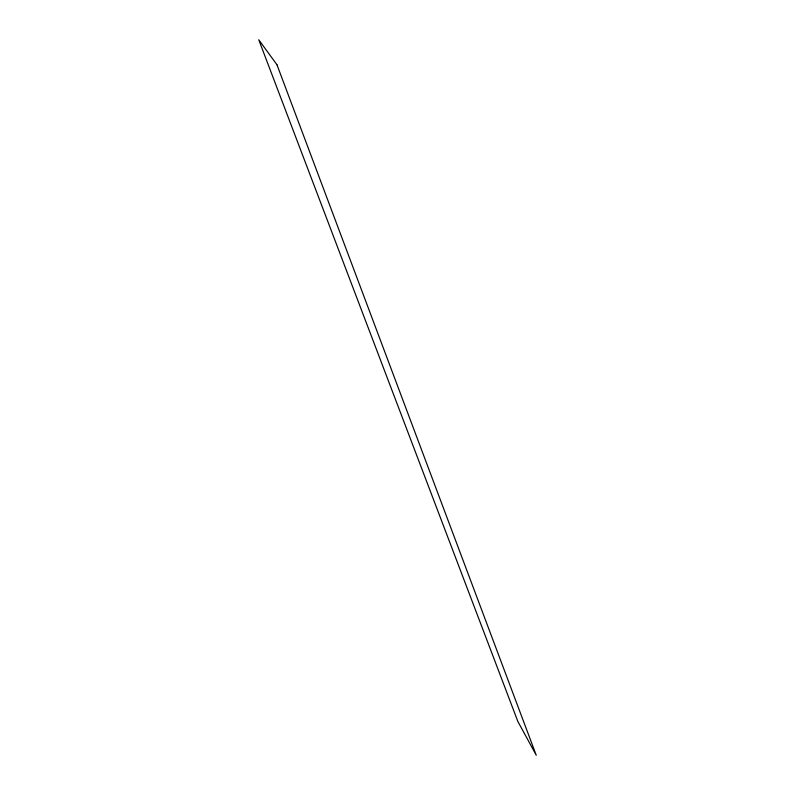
<?xml version="1.0" encoding="UTF-8"?>
<svg xmlns="http://www.w3.org/2000/svg" width="795" height="795" viewBox="0 0 795 795"><rect width="100%" height="100%" fill="white"/><g stroke="black" fill="none" stroke-linecap="round" stroke-linejoin="round"><path stroke-width="1.19" d="M276.968 64.763L258.743 39.75L517.863 721.492L536.257 755.25L276.968 64.763"/></g></svg>
